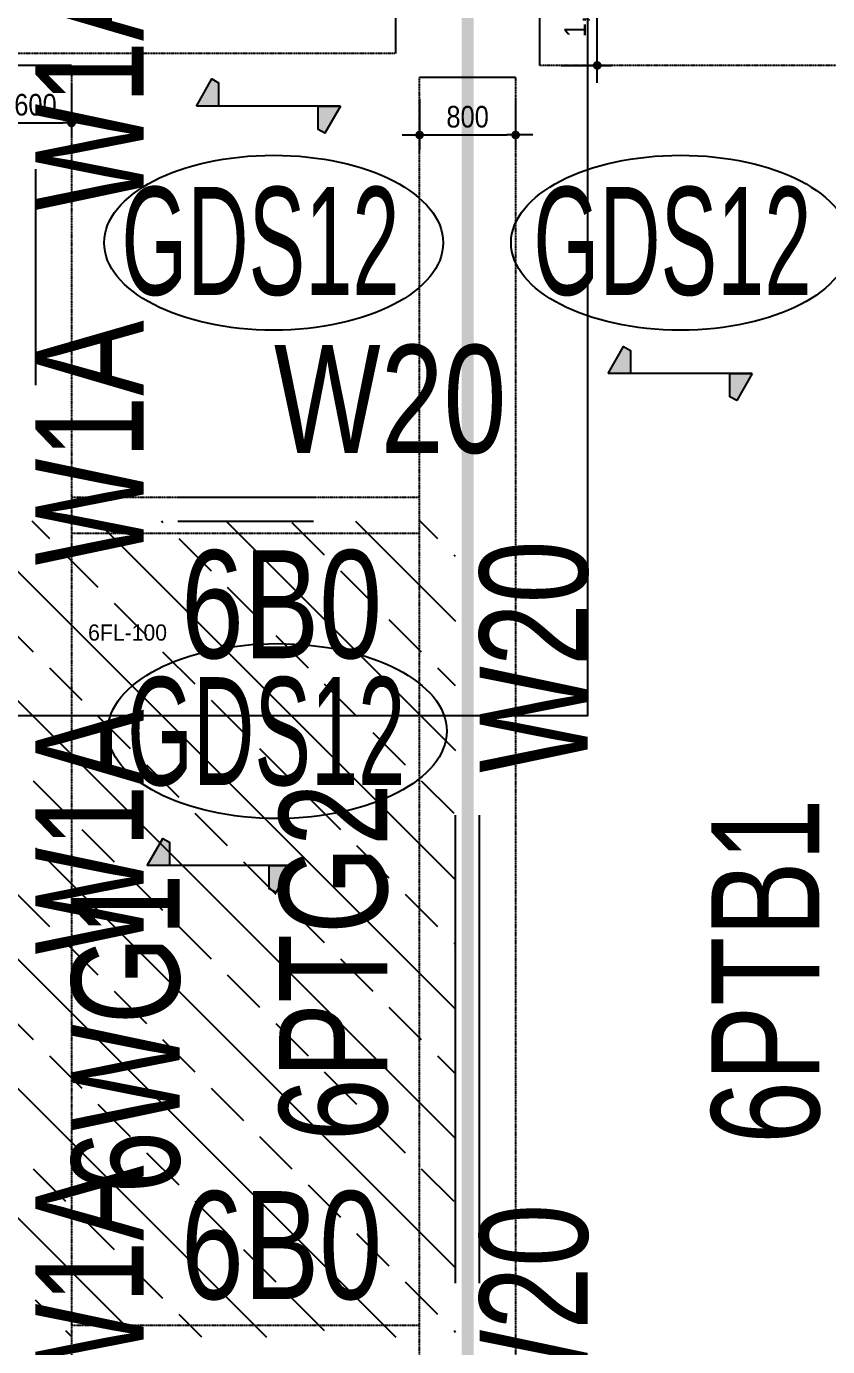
# Model space of a CAD drawing. Header units: millimetres. Extents: x -56296 to 178446, y 64950 to 153500.
# Drawn here: x 98679 to 105353, y 116926 to 127930 of the extents above; entities that cross this region are included whole.
import ezdxf
from ezdxf.enums import TextEntityAlignment as Align

# ---------------------------------------------------------------- set-up
doc = ezdxf.new("R2010")
doc.units = ezdxf.units.MM
doc.linetypes.add('HID', pattern=[2.3, 1.5, -0.8])
doc.linetypes.add('HIDDEN2', pattern=[0.1875, 0.125, -0.0625])
doc.layers.get('Defpoints').update_dxf_attribs({"color": 159})
for name, color, linetype in [('^DECK', 130, 'Continuous'), ('A-HAT', 251, 'Continuous'), ('BEAM-TEXT', 4, 'Continuous'), ('DECK-PL', 4, 'Continuous'), ('DECK-SLAB', 4, 'Continuous'), ('GIRDER-TEXT', 7, 'Continuous'), ('PT', 251, 'Continuous'), ('WALL-TEXT', 6, 'Continuous'), ('레벨', 40, 'Continuous'), ('보(beam)', 4, 'HID'), ('보(girder)', 7, 'HID'), ('슬래브라인', 7, 'Continuous')]:
    doc.layers.add(name, color=color, linetype=linetype)
doc.layers.add('NOPLOT', color=191, linetype='Continuous', plot=False)
doc.styles.add('Gdim', font='', dxfattribs={"width": 0.9})
doc.styles.add('Gtx', font='')
doc.styles.get('Gdim').set_extended_font_data('Dotum')
doc.styles.get('Gtx').set_extended_font_data('Dotum')
doc.dimstyles.new('Gdim200', dxfattribs={"dimscale": 200, "dimtxt": 3, "dimasz": 1.2, "dimexe": 2, "dimexo": 3, "dimgap": 1, "dimtad": 1, "dimdsep": 46, "dimlunit": 6, "dimtxsty": 'Gdim', "dimblk1": '_CIDOT', "dimblk2": '_CIDOT', "dimsah": 1, "dimcen": 2.5, "dimdle": 2, "dimclrd": 1, "dimclre": 1, "dimclrt": 3, "dimazin": 2, "dimtfac": 1, "dimtix": 1, "dimtmove": 2, "dimatfit": 3, "dimldrblk": '_CIDOT', "dimfxl": 2, "dimtolj": 1, "dimtzin": 0, "dimarcsym": 0})

# ---------------------------------------------------------------- blocks, each defined once
blk = doc.blocks.new('_CIDOT')
at = {"color": 0, "linetype": 'ByBlock'}
blk.add_line((2, 0), (-1, 0), dxfattribs=at)
at = {"color": 0, "linetype": 'ByBlock', "const_width": 0.5}
blk.add_lwpolyline([(-0.25, 0, 1), (0.25, 0, 1)], format="xyb", close=True, dxfattribs=at)
blk = doc.blocks.new('*D2937')
at = {"layer": 'Defpoints', "color": 155, "lineweight": -2, "transparency": 16777216}
for p, q in [((-1775, 900), (-1355, 900)), ((-1475, -28), (-1475, 828)), ((-1775, -100), (-1355, -100))]:
    blk.add_line(p, q, dxfattribs=at)
at = {"layer": 'Defpoints', "color": 0, "transparency": 16777216}
for p in [(-1955, 900), (-1475, 900), (-1955, -100)]:
    blk.add_point(p, dxfattribs=at)
at = {"layer": 'Defpoints', "color": 155, "lineweight": -2, "transparency": 16777216, "xscale": 71.99999999999994, "yscale": 71.99999999999994, "zscale": 71.99999999999994}
for p, rotation in [((-1475, 900), 90), ((-1475, -100), 270)]:
    blk.add_blockref('_CIDOT', p, dxfattribs=dict(at, rotation=rotation))
at = {"layer": 'Defpoints', "color": 3, "transparency": 16777216, "insert": (-1643, 400), "char_height": 180, "attachment_point": 5, "rotation": 90, "style": 'Gdim'}
blk.add_mtext('\\A1;{\\C155;1,000}', dxfattribs=at)
blk = doc.blocks.new('*D2939')
at = {"layer": 'Defpoints', "color": 155, "lineweight": -2, "transparency": 16777216}
for p, q in [((-1725, 900), (-1305, 900)), ((-1425, -28), (-1425, 828)), ((-1725, -100), (-1305, -100))]:
    blk.add_line(p, q, dxfattribs=at)
at = {"layer": 'Defpoints', "color": 0, "transparency": 16777216}
for p in [(-1905, 900), (-1425, 900), (-1905, -100)]:
    blk.add_point(p, dxfattribs=at)
at = {"layer": 'Defpoints', "color": 155, "lineweight": -2, "transparency": 16777216, "xscale": 71.99999999999994, "yscale": 71.99999999999994, "zscale": 71.99999999999994}
for p, rotation in [((-1425, 900), 90), ((-1425, -100), 270)]:
    blk.add_blockref('_CIDOT', p, dxfattribs=dict(at, rotation=rotation))
at = {"layer": 'Defpoints', "color": 3, "transparency": 16777216, "insert": (-1593, 400), "char_height": 180, "attachment_point": 5, "rotation": 90, "style": 'Gdim'}
blk.add_mtext('\\A1;{\\C155;1,000}', dxfattribs=at)
blk = doc.blocks.new('*D2951')
at = {"layer": 'Defpoints', "color": 155, "lineweight": -2, "transparency": 16777216}
for p, q in [((-1725, 800), (-1305, 800)), ((-1425, 72), (-1425, 728)), ((-1725, 0), (-1305, 0))]:
    blk.add_line(p, q, dxfattribs=at)
at = {"layer": 'Defpoints', "color": 0, "transparency": 16777216}
for p in [(-1905, 800), (-1425, 800), (-1905, 0)]:
    blk.add_point(p, dxfattribs=at)
at = {"layer": 'Defpoints', "color": 155, "lineweight": -2, "transparency": 16777216, "xscale": 71.99999999999994, "yscale": 71.99999999999994, "zscale": 71.99999999999994}
for p, rotation in [((-1425, 800), 90), ((-1425, 0), 270)]:
    blk.add_blockref('_CIDOT', p, dxfattribs=dict(at, rotation=rotation))
at = {"layer": 'Defpoints', "color": 3, "transparency": 16777216, "insert": (-1576, 400), "char_height": 180, "attachment_point": 5, "rotation": 90, "style": 'Gdim'}
blk.add_mtext('\\A1;{\\C155;800}', dxfattribs=at)
blk = doc.blocks.new('*D3003')
at = {"layer": 'Defpoints', "color": 155, "lineweight": -2, "transparency": 16777216}
for p, q in [((-1925, 700), (-1505, 700)), ((-1625, 172), (-1625, 628)), ((-1925, 100), (-1505, 100))]:
    blk.add_line(p, q, dxfattribs=at)
at = {"layer": 'Defpoints', "color": 0, "transparency": 16777216}
for p in [(-2105, 700), (-1625, 700), (-2105, 100)]:
    blk.add_point(p, dxfattribs=at)
at = {"layer": 'Defpoints', "color": 155, "lineweight": -2, "transparency": 16777216, "xscale": 71.99999999999994, "yscale": 71.99999999999994, "zscale": 71.99999999999994}
for p, rotation in [((-1625, 700), 90), ((-1625, 100), 270)]:
    blk.add_blockref('_CIDOT', p, dxfattribs=dict(at, rotation=rotation))
at = {"layer": 'Defpoints', "color": 3, "transparency": 16777216, "insert": (-1776, 400), "char_height": 180, "attachment_point": 5, "rotation": 90, "style": 'Gdim'}
blk.add_mtext('\\A1;{\\C155;600}', dxfattribs=at)
blk = doc.blocks.new('A$C58C40D4B')
at = {"layer": 'DECK-PL'}
for points in [[(600, 2), (471, 228), (415, 196), (415, 2)], [(-600, 2), (-471, -223), (-415, -192), (-415, 2)]]:
    blk.add_hatch(color=256, dxfattribs=at).paths.add_polyline_path(points)
blk.add_line((-600, 2), (600, 2), dxfattribs=at)
for points in [[(600, 2), (471, 228), (415, 196), (415, 2), (415, 2), (471, 2), (600, 2)], [(-600, 2), (-471, -223), (-415, -192), (-415, 2), (-415, 2), (-471, 2), (-600, 2)]]:
    blk.add_lwpolyline(points, dxfattribs=at)
blk = doc.blocks.new('*U2938')
at = {"layer": 'Defpoints'}
for p, q in [((-1955.451, 900), (-1955.451, -100)), ((7594.549, 900), (7594.549, -100))]:
    blk.add_line(p, q, dxfattribs=at)
at = {"layer": '보(girder)'}
for p, q in [((-1955.451, 900), (7594.549, 900)), ((7594.549, -100), (-1955.451, -100))]:
    blk.add_line(p, q, dxfattribs=at)
at = {"layer": 'Defpoints'}
dim = blk.add_linear_dim(base=(-1475.451, 900), p1=(-1955.451, -100), p2=(-1955.451, 900), angle=90, text='{\\C155;<>}', dimstyle='Gdim200', override={"dimscale": 60, "dimzin": 8, "dimclrd": 155, "dimclre": 155}, dxfattribs=at)
dim.commit()
dim.dimension.update_dxf_attribs({"geometry": '*D2937', "text_midpoint": (-1642.914, 400)})
blk = doc.blocks.new('*U2940')
at = {"layer": 'Defpoints'}
for p, q in [((-1905.451, 900), (-1905.451, -100)), ((6894.549, 900), (6894.549, -100))]:
    blk.add_line(p, q, dxfattribs=at)
at = {"layer": '보(girder)'}
for p, q in [((-1905.451, 900), (6894.549, 900)), ((6894.549, -100), (-1905.451, -100))]:
    blk.add_line(p, q, dxfattribs=at)
at = {"layer": 'Defpoints'}
dim = blk.add_linear_dim(base=(-1425.451, 900), p1=(-1905.451, -100), p2=(-1905.451, 900), angle=90, text='{\\C155;<>}', dimstyle='Gdim200', override={"dimscale": 60, "dimzin": 8, "dimclrd": 155, "dimclre": 155}, dxfattribs=at)
dim.commit()
dim.dimension.update_dxf_attribs({"geometry": '*D2939', "text_midpoint": (-1592.914, 400)})
blk = doc.blocks.new('*U2952')
at = {"layer": 'Defpoints'}
blk.add_line((-1905.451, 800), (-1905.451, 0), dxfattribs=at)
at = {"layer": '보(girder)'}
for p, q in [((-1905.451, 800), (12894.549, 800)), ((12894.549, 0), (-1905.451, 0))]:
    blk.add_line(p, q, dxfattribs=at)
at = {"layer": 'Defpoints'}
dim = blk.add_linear_dim(base=(-1425.451, 800), p1=(-1905.451, 0), p2=(-1905.451, 800), angle=90, text='{\\C155;<>}', dimstyle='Gdim200', override={"dimscale": 60, "dimzin": 8, "dimclrd": 155, "dimclre": 155}, dxfattribs=at)
dim.commit()
dim.dimension.update_dxf_attribs({"geometry": '*D2951', "text_midpoint": (-1575.573, 400)})
blk = doc.blocks.new('*U3004')
at = {"layer": 'Defpoints'}
blk.add_line((-2105.451, 700), (-2105.451, 100), dxfattribs=at)
at = {"layer": '보(girder)'}
blk.add_line((-2105.451, 700), (12994.549, 700), dxfattribs=at)
at = {"layer": 'Defpoints'}
dim = blk.add_linear_dim(base=(-1625.451, 700), p1=(-2105.451, 100), p2=(-2105.451, 700), angle=90, text='{\\C155;<>}', dimstyle='Gdim200', override={"dimscale": 60, "dimzin": 8, "dimclrd": 155, "dimclre": 155}, dxfattribs=at)
dim.commit()
dim.dimension.update_dxf_attribs({"geometry": '*D3003', "text_midpoint": (-1775.573, 400)})

msp = doc.modelspace()

# ---------------------------------------------------------------- hatches: boundary and pattern name
at = {"layer": 'A-HAT'}
h = msp.add_hatch(dxfattribs=at)
h.set_pattern_fill('ANSI33', color=256, scale=120, angle=90)
h.paths.add_polyline_path([(98754, 117005), (98754, 117655), (98454, 117655), (98454, 120755), (98754, 120755), (98754, 121505), (92454, 121505), (92454, 123805), (102254, 123805), (102254, 117005)])

# ---------------------------------------------------------------- linework, layer by layer
at = {"layer": '^DECK', "color": 0}
for centre in [(100738, 126127), (104128, 126127), (100768, 122057)]:
    msp.add_ellipse(centre, major_axis=(1412, 0), ratio=0.516176, dxfattribs=at)
at = {"layer": 'NOPLOT'}
msp.add_lwpolyline([(91354, 150005), (103354, 150005), (103354, 122185), (91354, 122185)], close=True, dxfattribs=at)
at = {"layer": 'PT', "linetype": 'HIDDEN2', "ltscale": 10, "const_width": 100, "elevation": 0}
msp.add_lwpolyline([(102354, 149305), (102354, 106905)], dxfattribs=at)
at = {"layer": '보(beam)'}
for p, q in [((99054, 124005), (101954, 124005)), ((99054, 123705), (101954, 123705)), ((99054, 117105), (101954, 117105))]:
    msp.add_line(p, q, dxfattribs=at)
at = {"layer": '슬래브라인'}
for p, q in [((98754, 126740), (98754, 124940)), ((99939, 124005), (101069, 124005)), ((99939, 123805), (101069, 123805)), ((102254, 117455), (102254, 121355)), ((102454, 117455), (102454, 121355))]:
    msp.add_line(p, q, dxfattribs=at)

# ---------------------------------------------------------------- block references
at = {"layer": 'DECK-PL', "xscale": -1}
for p in [(100695, 127264), (104125, 125034), (100285, 120934)]:
    msp.add_blockref('A$C58C40D4B', p, dxfattribs=at)
at = {"layer": '보(girder)'}
for name, p in [('*U2940', (94859, 127805)), ('*U2938', (104909, 127705))]:
    msp.add_blockref(name, p, dxfattribs=at)
at = {"layer": '보(girder)', "rotation": 270}
for name, p in [('*U3004', (98354, 125500)), ('*U2952', (101954, 125600))]:
    msp.add_blockref(name, p, dxfattribs=at)

# ---------------------------------------------------------------- texts
at = {"layer": 'BEAM-TEXT', "style": 'Gtx', "width": 0.8}
msp.add_text('6B0', height=900, dxfattribs=at).set_placement((100804, 123564), align=Align.TOP_CENTER)
msp.add_text('6PTB1', height=900, rotation=90, dxfattribs=at).set_placement((105554, 120055), align=Align.BOTTOM_CENTER)
msp.add_text('6B0', height=900, dxfattribs=at).set_placement((100804, 117052), align=Align.BOTTOM_CENTER)
at = {"layer": 'DECK-SLAB', "style": 'Gtx', "width": 0.6}
for p in [(99470, 125692, 0), (102902, 125692, 0), (99518, 121606, 0)]:
    msp.add_text('GDS12', height=900, dxfattribs=at).set_placement(p)
at = {"layer": 'GIRDER-TEXT', "style": 'Gtx', "width": 0.8}
msp.add_text('6PTG2', height=900, rotation=90, dxfattribs=at).set_placement((101954, 120130), align=Align.BOTTOM_CENTER)
msp.add_text('6WG1', height=900, rotation=90, dxfattribs=at).set_placement((99054, 119535), align=Align.TOP_CENTER)
at = {"layer": 'WALL-TEXT', "style": 'Gtx', "width": 0.8}
for s, p in [('W1A', (98754, 127416, 0)), ('W1A', (98754, 124459, 0)), ('W20', (102454, 122677, 0)), ('W1A', (98754, 121216, 0)), ('W1A', (98754, 117416, 0)), ('W20', (102454, 117147, 0))]:
    msp.add_text(s, height=900, rotation=90, dxfattribs=at).set_placement(p, align=Align.TOP_CENTER)
msp.add_text('W20', height=900, dxfattribs=at).set_placement((101709, 124105, 0), align=Align.BOTTOM_CENTER)
at = {"layer": '레벨', "style": 'Gtx'}
msp.add_text('6FL-100', height=135, dxfattribs=at).set_placement((99521, 122878), align=Align.MIDDLE_CENTER)

doc.saveas('drawing.dxf')
